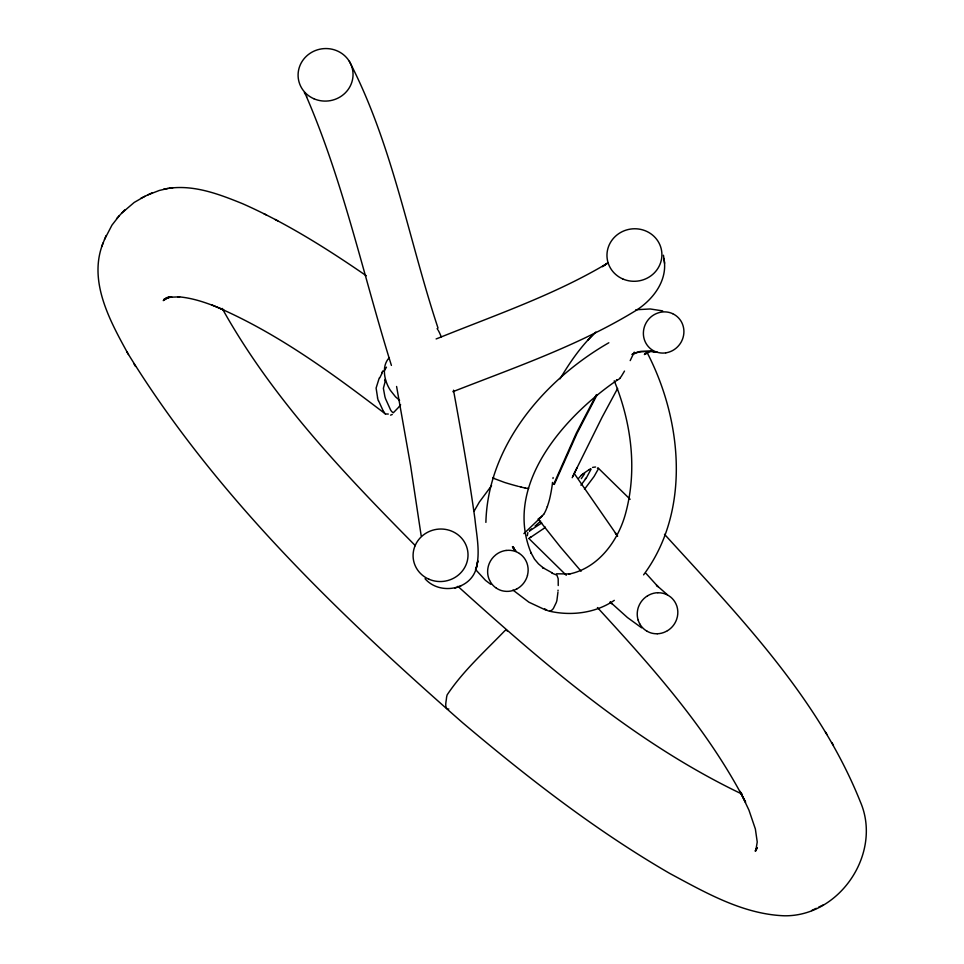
<?xml version="1.0" encoding="UTF-8"?>
<svg xmlns="http://www.w3.org/2000/svg" width="964" height="964" viewBox="0 0 964 964"><rect width="100%" height="100%" fill="white"/><g stroke="black" fill="none" stroke-linecap="round" stroke-linejoin="round"><path stroke-width="1.45" d="M663.919 258.545C668.329 281.114 651.809 301.383 633.348 312.083C576.906 346.136 514.005 367.766 452.875 391.697M558.24 585.522L558.192 579.231A20.618 12.93 -63.1 0 0 558.144 578.581L556.963 575.303A9.773 6.121 -63.1 0 0 556.77 575.11L551.938 573.122M558.048 590.161L558.011 590.932M557.939 592.258L556.927 600.319A17.677 11.074 -63.1 0 1 556.264 602.548L553.457 608.332A5.507 3.446 -63.1 0 1 550.179 610.983L549.396 611.031A10.953 6.869 -63.1 0 1 548.359 610.947L544.588 608.802M553.107 477.529L552.999 478.518M552.541 482.482L552.553 482.422A115.873 72.649 -63.1 0 1 549.625 499.015A65.769 41.223 -63.1 0 1 548.528 502.907L547.359 506.582M527.477 575.388L527.356 575.833A22.28 21.726 42.2 0 1 526.332 578.641L525.886 579.581A22.702 22.136 42.2 0 1 520.235 586.654L519.68 587.088A21.871 21.329 42.2 0 1 517.837 588.341L516.909 588.871M103.148 242.892C87.664 281.259 110.318 321.542 128.465 354.535M608.838 342.762C544.708 379.587 487.796 445.416 485.892 522.38M634.24 352.137L630.203 360.596M104.534 239.446L111.957 225.142L119.295 215.707M101.606 246.748L106.088 235.565M385.455 380.503L383.383 388.299L384.889 396.59A227.829 79.675 -61.2 0 0 385.552 398.771L390.673 410.122A91.11 31.933 -61 0 0 391.782 411.64L393.107 412.652M527.862 532.502L527.332 535.719M553.673 484.265L576.279 433.234L596.439 394.601M554.312 484.446L576.954 433.487L597.09 394.83M379.262 377.96L376.105 388.058L377.599 397.771M572.182 477.722L577.075 467.685L572.761 476.529M576.749 468.371L602.066 417.292L617.623 388.432M381.852 372.682L382.78 370.971M474.107 511.149L479.373 502.015L491.556 485.663M624.503 371.068L621.635 375.839A22.112 13.845 -63.1 0 1 621.069 376.695L620.189 377.852M560.06 378.864C570.086 361.946 581.449 345.546 595.848 332.026M757.403 847.898L755.186 851.14L756.969 847.549L755.728 851.007L757.234 842.006L755.366 828.98L748.956 810.158L740.075 791.372L745.582 802.277C707.95 729.399 652.568 667.57 597.451 607.561M586.449 477.758L591.113 469.058A82.94 7.11 -54.7 0 0 590.522 469.082M585.823 478.65L580.918 485.205M543.6 514.414L540.467 517.439A5.41 3.386 -63.1 0 1 539.382 517.788M578.786 478.084L581.569 474.975M398.602 407.266L400.638 404.76M398.24 407.7L393.445 412.64M584.497 489.254L594.065 476.505L598.62 468.468L630.131 499.292M643.591 574.857C690.923 511.161 682.223 420.304 647.254 352.836M523.886 533.622L542.407 515.897M389.384 357.632C383.383 363.621 383.539 373.152 385.901 380.744A33.415 26.787 51.9 0 0 390.348 390.3L395.553 396.843L399.602 400.349M121.982 212.887L134.201 202.44L144.853 196.319M116.56 218.683L124.718 209.923M587.944 340.087L593.872 333.833M540.671 521.102L536.502 524.79M529.429 530.706L531.526 528.971M535.815 525.38L535.08 525.995M582.581 474.107L588.944 469.781M543.72 528.489L545.395 527.139M543.479 528.694L529.344 538.189M167.362 297.358L163.253 300.599L169.218 296.996L164.169 299.214L169.218 296.996M541.756 522.982L529.778 530.766M644.386 354.583L646.422 353.077L644.651 354.33M607.923 262.654L602.476 266.667L606.995 263.521C554.179 294.996 495.46 314.999 438.668 337.966L436.114 338.942M617.55 379.912C565.037 415.701 502.702 484.964 531.212 553.216L530.742 552.264L534.466 559.108L538.478 563.868L543.877 568.399L542.575 567.519L552.227 572.881M614.309 600.355C595.656 613.056 571.616 616.092 549.841 611.26M126.911 351.896C214.598 494.978 337.376 612.851 462.72 722.819C527.983 777.936 595.836 830.631 669.896 873.517C705.6 892.64 742.895 914.246 784.347 915.788C839.981 916.607 882.518 852.839 860.334 801.783C818.846 698.02 738.641 615.647 664.497 534.297M647.555 595.788L645.892 596.921A22.859 22.293 42.2 0 0 638.542 606.778L638.361 607.284A21.955 21.413 42.2 0 0 637.614 610.188L637.445 611.188A20.75 20.232 42.2 0 0 638.12 620.069M644.771 354.366L647.748 352.607M425.04 578.725C439.921 595.848 472.047 589.787 476.65 566.603C480.156 550.938 476.505 534.767 474.951 519.066C468.962 475.927 461.31 433.041 453.502 390.191M492.809 477.987L493.99 478.132M392.276 414.46L390.577 415.147M388.311 414.038L385.479 413.99C331.242 372.646 275.451 331.544 212.164 305.058M148.034 194.824L159.301 190.462L167.857 188.462M632.529 354.595L634.204 353.776A44.718 27.787 -64 0 1 640.855 351.643M631.95 354.427L633.637 353.607A44.802 27.86 -63.9 0 1 640.301 351.474L650.833 351.197A142.865 89.58 -65.3 0 1 653.809 351.727M140.925 198.247L151.938 192.908M811.604 910.57L816.279 908.317M818.677 907.148L823.389 904.883M644.808 353.957L650.917 351.33M165.856 298.466L171.713 296.936L169.965 297.225L179.641 296.864L177.894 296.755C193.885 297.96 209.104 303.708 223.756 309.878L220.66 308.552M454.851 588.088L460.744 586.1M592.571 467.407L595.571 466.998M640.867 351.619L651.375 351.366M635.842 309.745L650.242 308.974L662.666 310.89M168.929 188.305C194.415 184.654 219.515 194.342 242.711 203.753C286.416 223.094 327.001 248.7 366.284 275.752M163.808 189.101L172.966 187.667M617.105 379.72L616.526 379.708M556.397 573.797L569.965 573.966L569.049 574.062C598.68 568.194 618.912 539.888 625.973 511.98C637.421 468.576 631.095 421.955 614.237 380.804M653.845 351.619L655.918 352.053M655.146 351.908L654.387 351.788A142.901 89.616 -65.6 0 0 651.327 351.511M655.375 351.884L656.689 352.197M656.159 352.029L657.472 352.342A20.232 19.726 42.2 0 0 665.75 352.872M525.175 488.025L528.465 488.555M521.018 487.013L519.042 486.531M518.138 486.302L516.837 485.977A14.99 1.072 16.2 0 1 512.715 484.856L512.197 484.711A25.486 1.832 16.2 0 1 504.654 482.47L492.809 478.048M657.436 352.33L656.93 352.173A19.244 18.762 42.2 0 1 651.712 349.631A18.22 17.762 42.2 0 1 650.013 348.281L649.519 347.835A19.268 18.786 42.2 0 1 644.422 339.798A20.485 19.967 42.2 0 1 643.386 333.207L643.386 332.857A22.148 21.606 42.2 0 1 646.037 323.012L646.217 322.699A24.04 23.437 42.2 0 1 647.977 320.084L648.302 319.662A22.1 21.557 42.2 0 1 652.303 315.879L652.797 315.541A22.365 21.811 42.2 0 1 658.545 312.782A20.389 19.883 42.2 0 1 664.558 311.878A19.22 18.738 42.2 0 1 672.631 313.662M546.106 610.224L528.911 602.199L512.969 590.076M742.364 794.264C635.686 743.328 544.997 664.955 457.876 586.317M263.871 213.659L266.546 215.056M275.174 219.491L277.765 220.84M647.278 631.336L647.639 631.528A18.497 18.039 42.2 0 0 652.05 633.228A20.557 20.039 42.2 0 0 657.207 633.746M641.626 627.817L627.431 617.526L610.152 601.994M490.736 584.317L485.47 580.34L475.457 569.423M385.431 413.954L384.672 413.195A96.231 34.089 -59.9 0 1 383.6 411.447M667.45 594.776L656.46 585.208L658.014 586.678L645.892 573.279M528.754 538.382L566.278 575.267M610.345 602.187L612.261 604.054M415.363 545.672C343.69 473.228 272.041 398.072 222.19 308.432M581.099 571.23L560.53 547.154L538.105 518.909M516.234 551.408L512.426 546.636L514.692 550.119L513.258 547.552L513.716 548.48M617.647 536.165L615.357 533.008L617.117 535.43M617.358 535.755L574.146 473.372M383.503 411.58L378.527 400.699M831.884 742.605L833.45 745.172M825.473 732.062L826.991 734.556M134.008 363.898L135.514 366.441M304.335 92.592L306.793 96.834M349.329 61.298C392.673 144.757 408.603 239.434 438.03 328.097M306.48 96.653C343.75 182.991 363.464 275.849 391.408 365.416M514.113 549.408L513.222 546.624L513.74 549.058M441.283 336.822L439.692 333.183A219.238 90.483 -42.8 0 0 438.042 330.037M638.168 620.153L638.385 620.804A19.569 19.075 42.2 0 0 639.65 623.66M396.59 386.468L410.556 465.395L421.184 535.815M664.582 263.28L663.449 255.231M547.263 506.57A21.823 13.677 -63.1 0 1 543.672 514.475M647.266 631.36A18.702 18.232 42.2 0 1 639.638 623.66M667.365 630.709A20.967 20.449 42.2 0 1 657.291 633.782M667.534 630.661A22.317 21.762 42.2 0 0 672.932 625.973A23.148 22.57 42.2 0 0 676.511 619.695L676.716 619.117A21.184 20.666 42.2 0 0 676.957 606.416L676.692 605.705A19.123 18.641 42.2 0 0 670.715 597.09A18.943 18.473 42.2 0 0 657.87 592.776M647.579 595.824A21.329 20.798 42.2 0 1 657.773 592.691M527.465 575.303A20.979 20.449 42.2 0 0 527.007 563.229L526.248 561.409A18.955 18.485 42.2 0 0 519.451 553.505M516.897 588.859A20.834 20.316 42.2 0 1 506.124 591.366L505.702 591.306A19.075 18.605 42.2 0 1 501.039 590.438A19.461 18.967 42.2 0 1 496.412 588.173M496.327 588.161A18.678 18.22 42.2 0 1 489.628 580.364M489.531 580.22A19.774 19.28 42.2 0 1 487.712 573.472A21.871 21.329 42.2 0 1 488.302 566.362L488.447 565.772A22.546 21.979 42.2 0 1 495.568 555.035L496.159 554.541A21.762 21.22 42.2 0 1 506.1 550.432M506.1 550.468A19.762 19.268 42.2 0 1 519.403 553.408M665.871 352.836A21.702 21.16 42.2 0 0 671.077 351.294L671.872 350.932A22.172 21.618 42.2 0 0 675.872 348.353A23.269 22.69 42.2 0 0 679.174 345.004L679.704 344.317A22.762 22.196 42.2 0 0 681.343 341.75L681.584 341.28A22.052 21.509 42.2 0 0 683.91 331.182L683.886 330.821A20.521 20.003 42.2 0 0 682.741 324.82A19.461 18.967 42.2 0 0 680.692 320.638L679.837 319.446A18.858 18.388 42.2 0 0 672.751 313.734M620.093 378.117A4.989 3.121 -63.2 0 1 617.093 379.852M525.32 488.073A66.444 4.82 16.3 0 1 521.138 487.073M527.874 488.29A25.04 1.795 16.2 0 1 528.549 488.579M448.802 708.974A17.027 2.892 -49 0 1 447.874 709.347C444.079 707.552 446.428 700.864 446.585 697.273A108.812 18.497 -49 0 1 447.151 694.875C462.925 671.089 484.952 651.363 504.787 630.781A7.688 1.301 -49 0 1 505.919 630.131L507.1 630.649A108.848 18.497 -49 0 1 507.257 631.01M384.6 380.623A33.933 16.051 -56.9 0 1 385.142 379.334M437.114 328.603A91.568 37.68 -43.8 0 1 437.499 329.17M384.021 371.357A77.747 43.814 -55 0 1 386.468 367.163M379.78 377.9A41.295 17.051 -57.3 0 1 382.334 372.743M378.43 400.843A229.649 80.699 -60.9 0 1 377.49 397.927M584.63 473.649A24.172 3.302 -54 0 1 581.292 478.662M581.413 475.204A83.217 7.001 -54.6 0 1 582.449 474.312M589.076 469.589A217.105 18.714 -55 0 1 590.281 469.082M585.919 478.011A63.25 15.858 -44.3 0 1 585.293 478.903M530.08 530.513A90.881 2.109 -37.9 0 1 529.489 530.827M597.427 468.299A219.238 18.762 -54.8 0 1 597.656 468.227M597.921 468.118A91.568 7.664 -53.9 0 1 598.427 468.179M531.08 536.767A95.93 2.506 -38.9 0 1 530.128 537.37M477.819 561.144L476.059 569.025L477.819 561.144M622.768 278.945A27.498 26.245 -7.7 0 0 661.81 252.484A27.498 26.245 -7.7 0 0 618.731 233.662A27.498 26.245 -7.7 0 0 622.768 278.945M428.872 579.195A27.498 26.245 -7.7 0 0 467.926 552.746A27.498 26.245 -7.7 0 0 424.859 533.911A27.498 26.245 -7.7 0 0 428.872 579.195M313.878 98.738A27.498 26.245 -7.7 0 0 352.945 72.288A27.498 26.245 -7.7 0 0 309.866 53.454A27.498 26.245 -7.7 0 0 313.878 98.738"/></g></svg>
